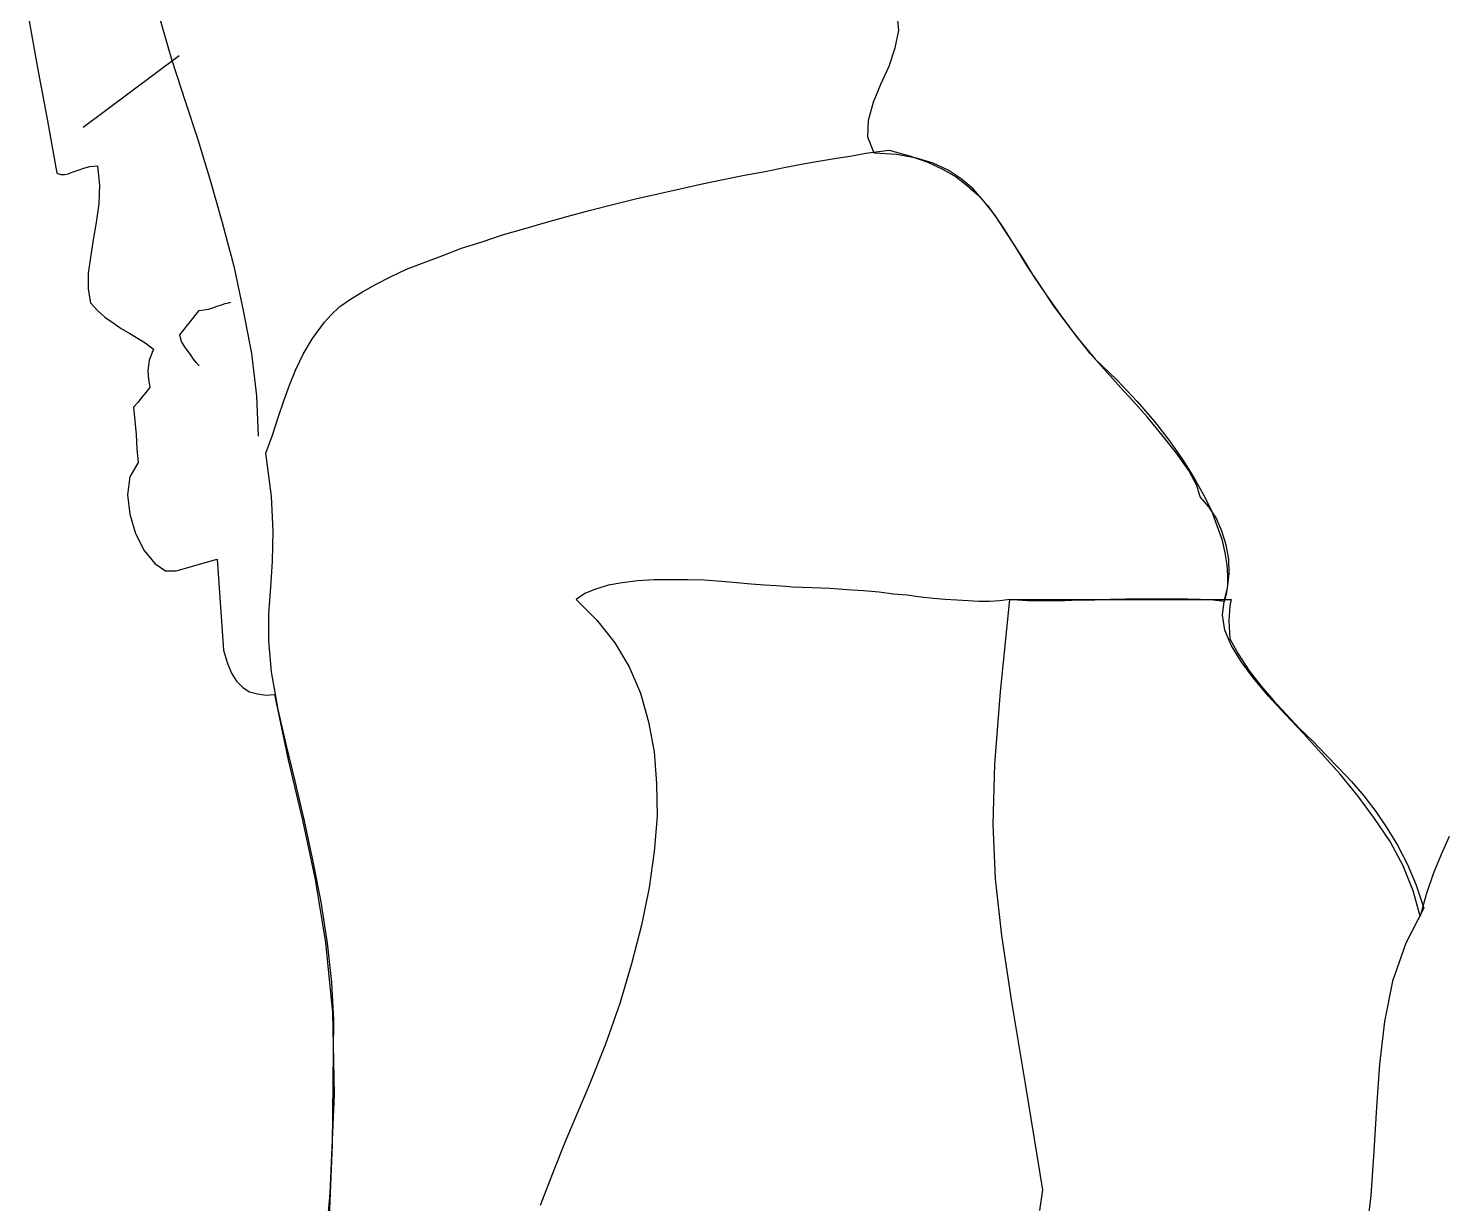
# Model space of a CAD drawing. Header units: millimetres. Extents: x 37 to 11188, y 2113 to 8073.
# Drawn here: x 1166.7 to 1620.9, y 2701.9 to 3079 of the extents above; entities that cross this region are included whole.
import ezdxf

# ---------------------------------------------------------------- set-up
doc = ezdxf.new("R2010")
doc.units = ezdxf.units.MM

msp = doc.modelspace()

# ---------------------------------------------------------------- linework, layer by layer
at = {"linetype": 'Continuous'}
for p, q in [((1446.11, 3078.29), (1445.5, 3083.89)), ((1166.74, 3083.09), (1169.74, 3066.29)), ((1208.54, 3083.49), (1212.73, 3069.09)), ((1444.91, 3072.7), (1446.11, 3078.29)), ((1184.34, 3047.29), (1215.13, 3070.3)), ((1442.91, 3066.9), (1444.91, 3072.7)), ((1169.74, 3066.29), (1172.94, 3049.3)), ((1212.73, 3069.09), (1217.13, 3055.3)), ((1440.31, 3061.1), (1442.91, 3066.9)), ((1437.91, 3055.3), (1440.31, 3061.1)), ((1217.13, 3055.3), (1221.13, 3043.29)), ((1436.31, 3049.5), (1437.91, 3055.3)), ((1172.94, 3049.3), (1175.94, 3032.5)), ((1436.11, 3044.1), (1436.31, 3049.5)), ((1221.13, 3043.29), (1225.14, 3030.3)), ((1438.11, 3038.89), (1436.11, 3044.1)), ((1431.11, 3038.1), (1435.51, 3038.89)), ((1435.51, 3038.89), (1439.51, 3039.49)), ((1445.31, 3038.49), (1438.11, 3038.89)), ((1439.51, 3039.49), (1442.91, 3039.89)), ((1442.91, 3039.89), (1449.51, 3038.1)), ((1451.71, 3037.3), (1445.31, 3038.49)), ((1182.74, 3033.5), (1184.54, 3034.09)), ((1184.54, 3034.09), (1186.53, 3034.7)), ((1186.53, 3034.7), (1188.93, 3034.9)), ((1188.93, 3034.9), (1189.54, 3028.69)), ((1403.12, 3033.09), (1409.31, 3034.3)), ((1409.31, 3034.3), (1415.32, 3035.49)), ((1415.32, 3035.49), (1420.91, 3036.49)), ((1420.91, 3036.49), (1426.11, 3037.3)), ((1426.11, 3037.3), (1431.11, 3038.1)), ((1449.51, 3038.1), (1455.31, 3036.1)), ((1457.1, 3035.7), (1451.71, 3037.3)), ((1455.31, 3036.1), (1460.31, 3033.7)), ((1461.91, 3033.5), (1457.1, 3035.7)), ((1460.31, 3033.7), (1464.5, 3031.3)), ((1175.94, 3032.5), (1177.14, 3032.09)), ((1177.14, 3032.09), (1178.34, 3032.09)), ((1178.34, 3032.09), (1179.54, 3032.3)), ((1179.54, 3032.3), (1181.14, 3032.9)), ((1181.14, 3032.9), (1182.74, 3033.5)), ((1225.14, 3030.3), (1228.93, 3016.7)), ((1382.91, 3029.1), (1389.71, 3030.5)), ((1389.71, 3030.5), (1396.51, 3031.9)), ((1396.51, 3031.9), (1403.12, 3033.09)), ((1466.11, 3030.69), (1461.91, 3033.5)), ((1464.5, 3031.3), (1468.11, 3028.5)), ((1469.9, 3027.5), (1466.11, 3030.69)), ((1189.54, 3028.69), (1189.34, 3022.7)), ((1361.52, 3024.3), (1368.72, 3025.9)), ((1368.72, 3025.9), (1375.92, 3027.5)), ((1375.92, 3027.5), (1382.91, 3029.1)), ((1468.11, 3028.5), (1471.51, 3025.5)), ((1473.3, 3023.5), (1469.9, 3027.5)), ((1471.51, 3025.5), (1474.51, 3022.1)), ((1189.34, 3022.7), (1188.54, 3016.7)), ((1339.92, 3018.7), (1347.12, 3020.7)), ((1347.12, 3020.7), (1354.31, 3022.5)), ((1354.31, 3022.5), (1361.52, 3024.3)), ((1476.7, 3019.3), (1473.3, 3023.5)), ((1474.51, 3022.1), (1477.31, 3018.3)), ((1188.54, 3016.7), (1187.54, 3011.1)), ((1228.93, 3016.7), (1232.73, 3002.7)), ((1325.72, 3014.7), (1332.72, 3016.7)), ((1332.72, 3016.7), (1339.92, 3018.7)), ((1480.1, 3014.3), (1476.7, 3019.3)), ((1477.31, 3018.3), (1479.9, 3014.3)), ((1187.54, 3011.1), (1186.74, 3005.5)), ((1312.32, 3010.5), (1318.92, 3012.7)), ((1318.92, 3012.7), (1325.72, 3014.7)), ((1479.9, 3014.3), (1482.9, 3009.7)), ((1483.5, 3008.9), (1480.1, 3014.3)), ((1299.73, 3006.1), (1305.73, 3008.5)), ((1305.73, 3008.5), (1312.32, 3010.5)), ((1482.9, 3009.7), (1485.9, 3004.9)), ((1487.11, 3002.9), (1483.5, 3008.9)), ((1186.74, 3005.5), (1185.94, 3000.3)), ((1232.73, 3002.7), (1235.73, 2988.5)), ((1288.13, 3001.7), (1293.72, 3003.9)), ((1293.72, 3003.9), (1299.73, 3006.1)), ((1485.9, 3004.9), (1489.3, 2999.5)), ((1491.3, 2996.7), (1487.11, 3002.9)), ((1185.94, 3000.3), (1185.94, 2995.3)), ((1278.33, 2996.9), (1282.93, 2999.3)), ((1282.93, 2999.3), (1288.13, 3001.7)), ((1489.3, 2999.5), (1493.3, 2993.5)), ((1185.94, 2995.3), (1186.74, 2990.9)), ((1270.13, 2992.1), (1273.93, 2994.5)), ((1273.93, 2994.5), (1278.33, 2996.9)), ((1495.9, 2989.7), (1491.3, 2996.7)), ((1493.3, 2993.5), (1497.7, 2987.3)), ((1186.74, 2990.9), (1188.93, 2988.5)), ((1188.93, 2988.5), (1191.34, 2986.3)), ((1215.34, 2980.7), (1221.53, 2988.5)), ((1221.53, 2988.5), (1223.14, 2988.7)), ((1223.14, 2988.7), (1224.53, 2988.9)), ((1224.53, 2988.9), (1225.93, 2989.31)), ((1225.93, 2989.31), (1227.33, 2989.9)), ((1227.33, 2989.9), (1228.73, 2990.31)), ((1228.73, 2990.31), (1229.93, 2990.7)), ((1229.93, 2990.7), (1230.94, 2990.9)), ((1230.94, 2990.9), (1231.73, 2991.1)), ((1235.73, 2988.5), (1238.33, 2974.71)), ((1263.93, 2987.1), (1266.73, 2989.7)), ((1266.73, 2989.7), (1270.13, 2992.1)), ((1501.3, 2982.51), (1495.9, 2989.7)), ((1191.34, 2986.3), (1193.94, 2984.5)), ((1193.94, 2984.5), (1196.54, 2982.7)), ((1257.93, 2979.5), (1261.73, 2984.7)), ((1261.73, 2984.7), (1263.93, 2987.1)), ((1497.7, 2987.3), (1502.9, 2980.3)), ((1196.54, 2982.7), (1199.34, 2981.11)), ((1199.34, 2981.11), (1201.94, 2979.5)), ((1201.94, 2979.5), (1204.53, 2977.9)), ((1215.54, 2979.7), (1215.34, 2980.7)), ((1215.94, 2978.5), (1215.54, 2979.7)), ((1254.93, 2974.5), (1257.93, 2979.5)), ((1507.5, 2974.71), (1501.3, 2982.51)), ((1502.9, 2980.3), (1509.1, 2972.9)), ((1204.53, 2977.9), (1206.93, 2976.11)), ((1206.93, 2976.11), (1205.53, 2972.5)), ((1216.73, 2977.11), (1215.94, 2978.5)), ((1217.73, 2975.71), (1216.73, 2977.11)), ((1218.74, 2974.31), (1217.73, 2975.71)), ((1238.33, 2974.71), (1239.93, 2961.11)), ((1514.7, 2966.51), (1507.5, 2974.71)), ((1205.53, 2972.5), (1205.14, 2969.1)), ((1219.74, 2972.9), (1218.74, 2974.31)), ((1220.74, 2971.7), (1219.74, 2972.9)), ((1221.53, 2970.7), (1220.74, 2971.7)), ((1252.53, 2969.5), (1254.93, 2974.5)), ((1509.1, 2972.9), (1516.1, 2966.1)), ((1205.14, 2969.1), (1205.34, 2966.3)), ((1205.34, 2966.3), (1205.74, 2963.9)), ((1250.53, 2964.51), (1252.53, 2969.5)), ((1517.3, 2963.7), (1514.7, 2966.51)), ((1516.1, 2966.1), (1522.5, 2959.31)), ((1204.53, 2962.3), (1203.14, 2960.71)), ((1205.74, 2963.9), (1204.53, 2962.3)), ((1239.93, 2961.11), (1240.53, 2948.11)), ((1248.73, 2959.5), (1250.53, 2964.51)), ((1521.1, 2959.5), (1517.3, 2963.7)), ((1201.94, 2959.11), (1200.54, 2957.5)), ((1200.54, 2957.5), (1200.94, 2953.1)), ((1203.14, 2960.71), (1201.94, 2959.11)), ((1246.93, 2954.1), (1248.73, 2959.5)), ((1525.7, 2954.31), (1521.1, 2959.5)), ((1522.5, 2959.31), (1528.1, 2952.91)), ((1200.94, 2953.1), (1201.34, 2948.7)), ((1245.13, 2948.51), (1246.93, 2954.1)), ((1530.5, 2948.51), (1525.7, 2954.31)), ((1528.1, 2952.91), (1532.9, 2946.71)), ((1201.34, 2948.7), (1201.53, 2944.11)), ((1242.93, 2942.71), (1245.13, 2948.51)), ((1535.1, 2942.71), (1530.5, 2948.51)), ((1201.53, 2944.11), (1201.94, 2939.71)), ((1532.9, 2946.71), (1537.1, 2940.71)), ((1201.94, 2939.71), (1199.34, 2935.1)), ((1244.73, 2928.91), (1242.93, 2942.71)), ((1539.09, 2937.11), (1535.1, 2942.71)), ((1537.1, 2940.71), (1540.69, 2934.91)), ((1199.34, 2935.1), (1198.54, 2929.31)), ((1541.69, 2932.31), (1539.09, 2937.11)), ((1540.69, 2934.91), (1543.69, 2929.51)), ((1198.54, 2929.31), (1199.34, 2923.11)), ((1542.69, 2928.71), (1541.69, 2932.31)), ((1543.69, 2929.51), (1546.29, 2924.51)), ((1245.33, 2917.71), (1244.73, 2928.91)), ((1545.48, 2925.51), (1542.69, 2928.71)), ((1547.89, 2921.91), (1545.48, 2925.51)), ((1199.34, 2923.11), (1201.13, 2916.91)), ((1546.29, 2924.51), (1548.09, 2919.51)), ((1549.69, 2917.71), (1547.89, 2921.91)), ((1201.13, 2916.91), (1203.94, 2911.51)), ((1245.13, 2908.11), (1245.33, 2917.71)), ((1548.09, 2919.51), (1549.69, 2915.11)), ((1551.09, 2913.31), (1549.69, 2917.71)), ((1203.94, 2911.51), (1207.33, 2907.31)), ((1549.69, 2915.11), (1550.69, 2910.71)), ((1551.89, 2908.71), (1551.09, 2913.31)), ((1207.33, 2907.31), (1210.73, 2904.92)), ((1214.13, 2904.92), (1227.33, 2908.71)), ((1227.33, 2908.71), (1229.33, 2879.51)), ((1244.53, 2899.71), (1245.13, 2908.11)), ((1550.69, 2910.71), (1551.29, 2906.91)), ((1551.29, 2906.91), (1551.49, 2903.31)), ((1552.09, 2904.11), (1551.89, 2908.71)), ((1210.73, 2904.92), (1214.13, 2904.92)), ((1367.52, 2902.11), (1362.32, 2901.71)), ((1372.92, 2902.11), (1367.52, 2902.11)), ((1378.32, 2902.11), (1372.92, 2902.11)), ((1383.72, 2901.91), (1378.32, 2902.11)), ((1551.49, 2899.51), (1552.09, 2904.11)), ((1551.49, 2903.31), (1551.49, 2900.31)), ((1243.93, 2891.32), (1244.53, 2899.71)), ((1345.32, 2897.71), (1342.52, 2895.72)), ((1348.72, 2899.12), (1345.32, 2897.71)), ((1352.92, 2900.31), (1348.72, 2899.12)), ((1357.32, 2901.11), (1352.92, 2900.31)), ((1362.32, 2901.71), (1357.32, 2901.11)), ((1389.12, 2901.52), (1383.72, 2901.91)), ((1394.11, 2901.11), (1389.12, 2901.52)), ((1398.72, 2900.71), (1394.11, 2901.11)), ((1402.91, 2900.31), (1398.72, 2900.71)), ((1406.71, 2900.11), (1402.91, 2900.31)), ((1409.71, 2899.91), (1406.71, 2900.11)), ((1411.92, 2899.71), (1409.71, 2899.91)), ((1418.11, 2899.51), (1411.92, 2899.71)), ((1423.91, 2899.31), (1418.11, 2899.51)), ((1429.51, 2898.91), (1423.91, 2899.31)), ((1434.71, 2898.51), (1429.51, 2898.91)), ((1439.71, 2898.12), (1434.71, 2898.51)), ((1444.31, 2897.51), (1439.71, 2898.12)), ((1448.71, 2897.12), (1444.31, 2897.51)), ((1550.49, 2895.11), (1551.49, 2899.51)), ((1551.09, 2897.51), (1550.49, 2895.11)), ((1551.49, 2900.31), (1551.09, 2897.51)), ((1342.52, 2895.72), (1349.12, 2889.11)), ((1453.11, 2896.51), (1448.71, 2897.12)), ((1457.1, 2896.12), (1453.11, 2896.51)), ((1460.91, 2895.72), (1457.1, 2896.12)), ((1464.71, 2895.51), (1460.91, 2895.72)), ((1468.3, 2895.31), (1464.71, 2895.51)), ((1471.7, 2895.11), (1468.3, 2895.31)), ((1475.1, 2895.11), (1471.7, 2895.11)), ((1478.5, 2895.31), (1475.1, 2895.11)), ((1481.71, 2895.72), (1478.5, 2895.31)), ((1478.71, 2866.12), (1481.71, 2895.72)), ((1484.11, 2895.51), (1481.71, 2895.72)), ((1481.71, 2895.72), (1552.69, 2895.72)), ((1487.3, 2895.31), (1484.11, 2895.51)), ((1490.91, 2895.31), (1487.3, 2895.31)), ((1494.9, 2895.31), (1490.91, 2895.31)), ((1499.3, 2895.31), (1494.9, 2895.31)), ((1503.9, 2895.51), (1499.3, 2895.31)), ((1508.9, 2895.51), (1503.9, 2895.51)), ((1513.9, 2895.72), (1508.9, 2895.51)), ((1518.9, 2895.91), (1513.9, 2895.72)), ((1524.1, 2895.91), (1518.9, 2895.91)), ((1529.1, 2895.91), (1524.1, 2895.91)), ((1533.9, 2895.91), (1529.1, 2895.91)), ((1538.69, 2895.91), (1533.9, 2895.91)), ((1542.89, 2895.72), (1538.69, 2895.91)), ((1546.89, 2895.51), (1542.89, 2895.72)), ((1550.49, 2895.11), (1546.89, 2895.51)), ((1549.88, 2890.71), (1550.49, 2895.11)), ((1552.28, 2893.72), (1551.89, 2888.92)), ((1552.69, 2895.72), (1552.28, 2893.72)), ((1243.93, 2882.52), (1243.93, 2891.32)), ((1349.12, 2889.11), (1354.92, 2881.91)), ((1550.69, 2885.92), (1549.88, 2890.71)), ((1551.89, 2888.92), (1552.28, 2883.12)), ((1552.69, 2881.12), (1550.69, 2885.92)), ((1229.33, 2879.51), (1230.54, 2875.51)), ((1244.73, 2872.51), (1243.93, 2882.52)), ((1354.92, 2881.91), (1359.52, 2874.11)), ((1552.28, 2883.12), (1554.89, 2878.32)), ((1555.89, 2875.91), (1552.69, 2881.12)), ((1230.54, 2875.51), (1231.94, 2872.11)), ((1554.89, 2878.32), (1558.49, 2872.92)), ((1559.89, 2870.52), (1555.89, 2875.91)), ((1231.94, 2872.11), (1233.53, 2869.52)), ((1246.93, 2860.52), (1244.73, 2872.51)), ((1359.52, 2874.11), (1363.12, 2865.72)), ((1558.49, 2872.92), (1562.29, 2867.92)), ((1564.69, 2864.72), (1559.89, 2870.52)), ((1233.53, 2869.52), (1235.53, 2867.52)), ((1235.53, 2867.52), (1237.73, 2866.12)), ((1237.73, 2866.12), (1240.33, 2865.52)), ((1363.12, 2865.72), (1365.72, 2856.52)), ((1476.91, 2842.92), (1478.71, 2866.12)), ((1562.29, 2867.92), (1566.29, 2863.31)), ((1240.33, 2865.52), (1242.93, 2865.12)), ((1242.93, 2865.12), (1245.73, 2865.31)), ((1245.73, 2865.31), (1250.13, 2844.32)), ((1570.09, 2858.92), (1564.69, 2864.72)), ((1566.29, 2863.31), (1570.49, 2858.92)), ((1249.53, 2849.33), (1246.93, 2860.52)), ((1575.89, 2852.73), (1570.09, 2858.92)), ((1570.49, 2858.92), (1574.49, 2854.52)), ((1365.72, 2856.52), (1367.52, 2846.93)), ((1574.49, 2854.52), (1578.89, 2850.33)), ((1581.69, 2846.32), (1575.89, 2852.73)), ((1252.33, 2837.52), (1249.53, 2849.33)), ((1578.89, 2850.33), (1583.09, 2845.93)), ((1250.13, 2844.32), (1254.73, 2824.93)), ((1367.52, 2846.93), (1368.32, 2836.73)), ((1476.31, 2823.73), (1476.91, 2842.92)), ((1587.68, 2839.73), (1581.69, 2846.32)), ((1583.09, 2845.93), (1587.09, 2841.73)), ((1587.09, 2841.73), (1591.28, 2837.33)), ((1593.28, 2832.73), (1587.68, 2839.73)), ((1255.33, 2824.73), (1252.33, 2837.52)), ((1368.32, 2836.73), (1368.52, 2826.13)), ((1591.28, 2837.33), (1595.29, 2832.73)), ((1598.69, 2825.53), (1593.28, 2832.73)), ((1595.29, 2832.73), (1599.08, 2827.73)), ((1254.73, 2824.93), (1258.73, 2805.93)), ((1368.52, 2826.13), (1367.52, 2814.93)), ((1603.68, 2818.13), (1598.69, 2825.53)), ((1599.08, 2827.73), (1602.68, 2822.53)), ((1258.13, 2811.73), (1255.33, 2824.73)), ((1477.1, 2806.13), (1476.31, 2823.73)), ((1602.68, 2822.53), (1606.08, 2816.93)), ((1607.88, 2810.33), (1603.68, 2818.13)), ((1606.08, 2816.93), (1609.28, 2810.73)), ((1622.68, 2819.73), (1620.08, 2813.93)), ((1260.73, 2798.73), (1258.13, 2811.73)), ((1367.52, 2814.93), (1365.92, 2803.33)), ((1620.08, 2813.93), (1617.48, 2807.73)), ((1611.08, 2802.33), (1607.88, 2810.33)), ((1609.28, 2810.73), (1612.08, 2804.13)), ((1617.48, 2807.73), (1615.28, 2801.13)), ((1258.73, 2805.93), (1262.13, 2785.73)), ((1365.92, 2803.33), (1363.51, 2791.34)), ((1479.1, 2787.94), (1477.1, 2806.13)), ((1613.28, 2794.13), (1611.08, 2802.33)), ((1612.08, 2804.13), (1614.48, 2796.73)), ((1262.73, 2785.54), (1260.73, 2798.73)), ((1615.28, 2801.13), (1613.28, 2794.13)), ((1614.48, 2796.73), (1608.68, 2785.54)), ((1363.51, 2791.34), (1360.32, 2778.93)), ((1262.13, 2785.73), (1264.33, 2763.14)), ((1264.13, 2772.94), (1262.73, 2785.54)), ((1482.3, 2766.73), (1479.1, 2787.94)), ((1608.68, 2785.54), (1604.48, 2773.34)), ((1360.32, 2778.93), (1356.52, 2766.14)), ((1264.73, 2760.93), (1264.13, 2772.94)), ((1604.48, 2773.34), (1601.88, 2760.34)), ((1356.52, 2766.14), (1351.92, 2753.14)), ((1486.7, 2740.34), (1482.3, 2766.73)), ((1264.33, 2763.14), (1264.93, 2736.94)), ((1264.33, 2720.74), (1264.73, 2760.93)), ((1601.88, 2760.34), (1600.28, 2746.74)), ((1351.92, 2753.14), (1346.72, 2739.94)), ((1600.28, 2746.74), (1599.28, 2732.94)), ((1346.72, 2739.94), (1340.92, 2726.34)), ((1492.3, 2706.34), (1486.7, 2740.34)), ((1264.93, 2736.94), (1263.53, 2705.34)), ((1599.28, 2732.94), (1598.48, 2718.74)), ((1340.92, 2726.34), (1338.92, 2721.54)), ((1263.13, 2692.54), (1264.33, 2720.74)), ((1338.92, 2721.54), (1335.32, 2712.75)), ((1598.48, 2718.74), (1597.48, 2704.55)), ((1335.32, 2712.75), (1330.93, 2701.34)), ((1263.53, 2705.34), (1259.93, 2667.34)), ((1491.3, 2699.74), (1492.3, 2706.34)), ((1597.48, 2704.55), (1595.88, 2690.74))]:
    msp.add_line(p, q, dxfattribs=at)

doc.saveas('drawing.dxf')
